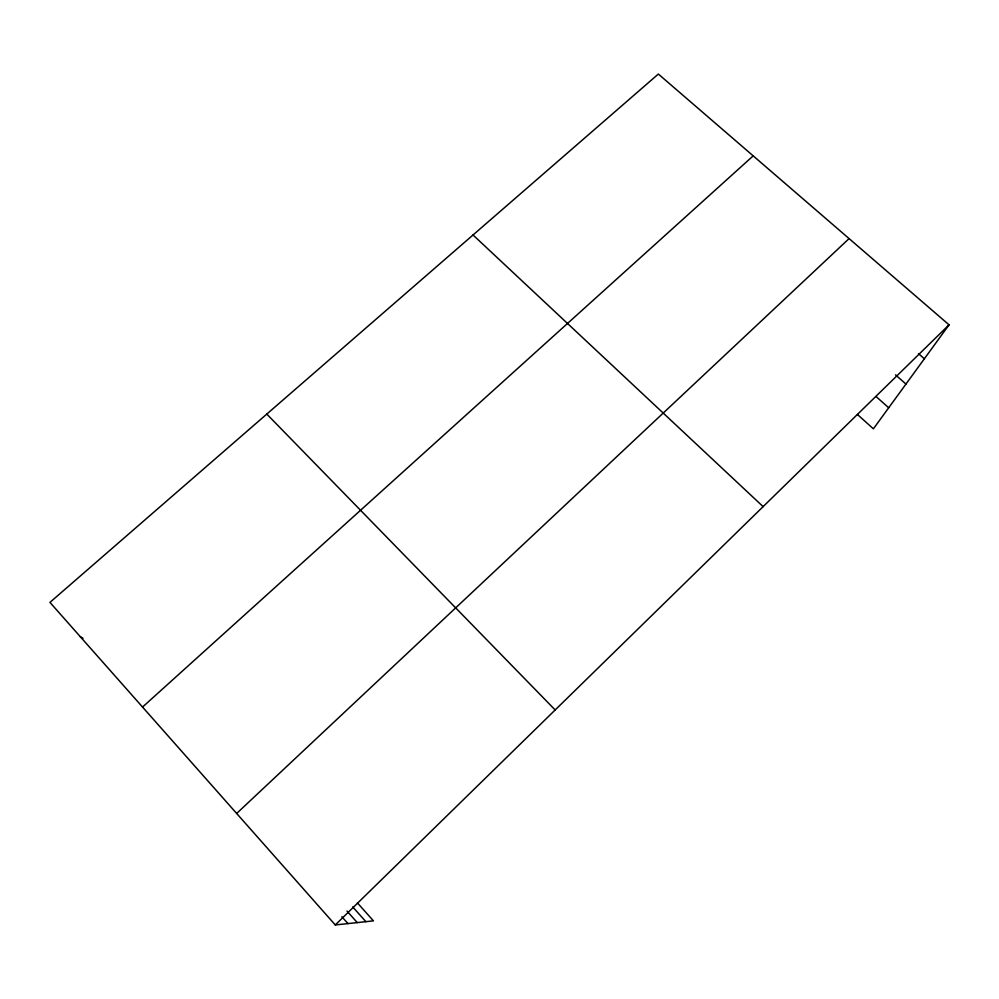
<?xml version="1.0" encoding="UTF-8"?>
<svg xmlns="http://www.w3.org/2000/svg" width="999" height="999" viewBox="0 0 999 999"><rect width="100%" height="100%" fill="white"/><g stroke="black" fill="none" stroke-linecap="round" stroke-linejoin="round"><path stroke-width="1.5" d="M357.43 902.921L373.451 920.866L335.289 924.949L49.95 602.385L658.353 74.051L949.05 324.837L873.401 428.821L857.454 414.51M335.289 924.949L949.05 324.837M236.663 813.448L849.088 238.599M142.532 707.055L753.184 155.869M80.332 636.738L82.979 638.324M918.493 353.646L924.362 358.778M895.541 374.875L905.956 384.066M876.111 396.566L888.698 407.779M473.026 234.99L763.124 506.63M266.795 414.086L555.169 709.952M352.734 906.93L365.884 921.677M346.99 911.063L357.255 922.601M341.883 916.77L347.952 923.588"/></g></svg>
